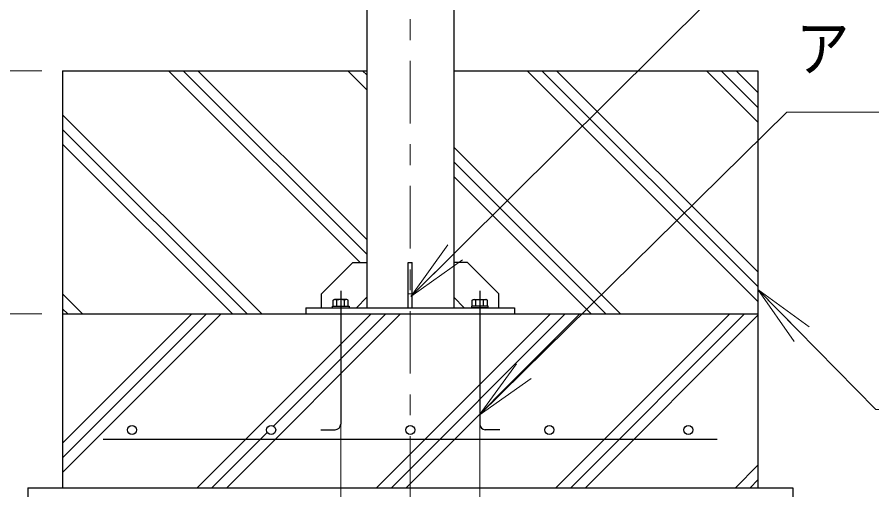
# Model space of a CAD drawing. Units: millimetres on the paper. Extents: x -385 to 7, y 0 to 267.
# Drawn here: x -152.63 to -111.66, y 115.26 to 137.94 of the extents above; entities that cross this region are included whole.
import ezdxf

# ---------------------------------------------------------------- set-up
doc = ezdxf.new("R2010")
doc.units = ezdxf.units.MM
doc.linetypes.add('USER2', pattern=[6, 3, -1, 1, -1])
doc.layers.add('LY_1', color=190, linetype='Continuous', lineweight=25)
doc.styles.add('ＭＳ ゴシック', font='')
doc.styles.get('ＭＳ ゴシック').set_extended_font_data('MS Gothic')

msp = doc.modelspace()

# ---------------------------------------------------------------- linework, layer by layer
at = {"layer": 'LY_1', "color": 7, "linetype": 'USER2', "lineweight": 13}
msp.add_line((-133.788, 231.841), (-133.788, 107.58), dxfattribs=at)
at = {"layer": 'LY_1', "color": 7}
for p, q in [((-135.871, 138.701), (-135.871, 124.002)), ((-131.704, 138.701), (-131.704, 124.002)), ((-150.454, 135.368), (-135.871, 135.368)), ((-150.454, 135.368), (-150.454, 115.368)), ((-131.704, 135.368), (-117.121, 135.368)), ((-117.121, 135.368), (-117.121, 115.368)), ((-138.038, 124.668), (-136.538, 126.168)), ((-136.538, 126.168), (-135.871, 126.168)), ((-133.888, 124.002), (-133.888, 126.168)), ((-133.888, 126.168), (-133.688, 126.168)), ((-133.688, 124.002), (-133.688, 126.168)), ((-131.038, 126.168), (-131.704, 126.168)), ((-129.538, 124.668), (-131.038, 126.168)), ((-138.038, 124.002), (-138.038, 124.668)), ((-137.121, 124.817), (-137.121, 118.417)), ((-130.454, 124.817), (-130.454, 118.417)), ((-129.538, 124.002), (-129.538, 124.668)), ((-137.487, 124.364), (-137.421, 124.401)), ((-137.487, 124.068), (-137.487, 124.364)), ((-136.821, 124.401), (-137.421, 124.401)), ((-137.304, 124.068), (-137.304, 124.364)), ((-136.938, 124.068), (-136.938, 124.364)), ((-136.755, 124.364), (-136.821, 124.401)), ((-136.755, 124.068), (-136.755, 124.364)), ((-135.871, 124.501), (-136.371, 124.002)), ((-131.704, 124.501), (-131.204, 124.002)), ((-130.82, 124.364), (-130.754, 124.401)), ((-130.82, 124.068), (-130.82, 124.364)), ((-130.754, 124.401), (-130.154, 124.401)), ((-130.637, 124.068), (-130.637, 124.364)), ((-130.272, 124.068), (-130.272, 124.364)), ((-130.089, 124.364), (-130.154, 124.401)), ((-130.089, 124.068), (-130.089, 124.364)), ((-138.788, 124.002), (-128.788, 124.002)), ((-138.788, 124.002), (-138.788, 123.702)), ((-137.521, 124.002), (-137.521, 124.068)), ((-137.521, 124.068), (-136.721, 124.068)), ((-137.521, 124.002), (-136.721, 124.002)), ((-137.487, 124.068), (-136.755, 124.068)), ((-136.721, 124.068), (-136.721, 124.002)), ((-130.854, 124.068), (-130.854, 124.002)), ((-130.054, 124.068), (-130.854, 124.068)), ((-130.054, 124.002), (-130.854, 124.002)), ((-130.089, 124.068), (-130.82, 124.068)), ((-130.054, 124.002), (-130.054, 124.068)), ((-128.788, 124.002), (-128.788, 123.702)), ((-150.454, 123.701), (-117.121, 123.701)), ((-138.788, 123.702), (-128.788, 123.702)), ((-138.076, 118.15), (-137.387, 118.15)), ((-129.5, 118.15), (-130.188, 118.15)), ((-148.506, 117.701), (-119.069, 117.701)), ((-152.121, 115.368), (-115.454, 115.368)), ((-152.121, 115.368), (-152.121, 108.701)), ((-115.454, 115.368), (-115.454, 108.701))]:
    msp.add_line(p, q, dxfattribs=at)
at = {"layer": 'LY_1', "color": 7, "lineweight": 13}
for p, q in [((-151.454, 135.368), (-163.121, 135.368)), ((-136.181, 126.168), (-145.381, 135.368)), ((-135.871, 126.565), (-144.674, 135.368)), ((-135.871, 127.273), (-143.966, 135.368)), ((-135.871, 134.457), (-136.782, 135.368)), ((-135.871, 135.164), (-136.075, 135.368)), ((-117.121, 124.305), (-128.184, 135.368)), ((-117.121, 125.012), (-127.477, 135.368)), ((-117.121, 125.719), (-126.77, 135.368)), ((-117.121, 132.904), (-119.585, 135.368)), ((-117.121, 133.611), (-118.878, 135.368)), ((-117.121, 134.318), (-118.171, 135.368)), ((-140.898, 123.701), (-150.454, 133.258)), ((-141.605, 123.701), (-150.454, 132.55)), ((-142.312, 123.701), (-150.454, 131.843)), ((-123.701, 123.701), (-131.704, 131.704)), ((-124.408, 123.701), (-131.704, 130.997)), ((-125.116, 123.701), (-131.704, 130.29)), ((-133.761, 124.541), (-131.986, 127.01)), ((-133.761, 124.541), (-131.633, 126.656)), ((-131.281, 126.301), (-133.761, 124.541)), ((-149.497, 123.701), (-150.454, 124.659)), ((-133.888, 124.668), (-133.688, 124.668)), ((-117.121, 124.87), (-115.02, 122.729)), ((-117.121, 124.87), (-114.663, 123.08)), ((-115.376, 122.379), (-117.121, 124.87)), ((-150.204, 123.701), (-150.454, 123.952)), ((-151.454, 123.701), (-163.121, 123.701)), ((-150.454, 117.511), (-144.264, 123.701)), ((-150.454, 116.804), (-143.557, 123.701)), ((-150.454, 116.097), (-142.85, 123.701)), ((-143.999, 115.368), (-135.665, 123.701)), ((-142.585, 115.368), (-134.251, 123.701)), ((-140.341, 118.319), (-134.958, 123.701)), ((-135.4, 115.368), (-127.067, 123.701)), ((-134.693, 115.368), (-126.36, 123.701)), ((-133.986, 115.368), (-125.653, 123.701)), ((-126.802, 115.368), (-118.469, 123.701)), ((-126.095, 115.368), (-117.761, 123.701)), ((-125.388, 115.368), (-117.121, 123.635)), ((-130.481, 118.85), (-128.695, 121.312)), ((-130.481, 118.85), (-128.344, 120.956)), ((-127.993, 120.6), (-130.481, 118.85)), ((-137.121, 118.886), (-137.121, 102.639)), ((-130.454, 118.965), (-130.454, 102.639)), ((-143.292, 115.368), (-140.639, 118.021)), ((-118.203, 115.368), (-117.121, 116.451)), ((-117.496, 115.368), (-117.121, 115.743))]:
    msp.add_line(p, q, dxfattribs=at)
for points in [[(-133.761, 124.541), (-114.692, 143.494), (-69.197, 143.494)], [(-130.481, 118.85), (-115.73, 133.385), (-60.692, 133.385)], [(-117.121, 124.87), (-111.47, 119.113), (-92.723, 119.113)]]:
    msp.add_lwpolyline(points, dxfattribs=at)
at = {"layer": 'LY_1', "color": 7}
for centre in [(-147.121, 118.135), (-140.454, 118.135), (-133.788, 118.135), (-127.121, 118.135), (-120.454, 118.135)]:
    msp.add_circle(centre, 0.217, dxfattribs=at)
for centre, radius, start, end in [((-137.395, 124.23), 0.162, 55.6159, 124.3841), ((-137.121, 123.787), 0.605, 72.4121, 107.5879), ((-136.847, 124.23), 0.162, 55.6159, 124.3841), ((-130.729, 124.23), 0.162, 55.6159, 124.3841), ((-130.454, 123.787), 0.605, 72.4121, 107.5879), ((-130.18, 124.23), 0.162, 55.6159, 124.3841), ((-137.388, 118.417), 0.267, 270, 0), ((-130.188, 118.417), 0.267, 180, 270)]:
    msp.add_arc(centre, radius, start, end, dxfattribs=at)

# ---------------------------------------------------------------- texts
at = {"layer": 'LY_1', "color": 7, "insert": (-115.286, 136.385), "char_height": 2.199, "attachment_point": 4, "style": 'ＭＳ ゴシック'}
msp.add_mtext('\\T1.64;\\W0.85;アンカ－ボルト\u3000４－Ｍ１２ｘ２００Ｌ', dxfattribs=at)

doc.saveas('drawing.dxf')
